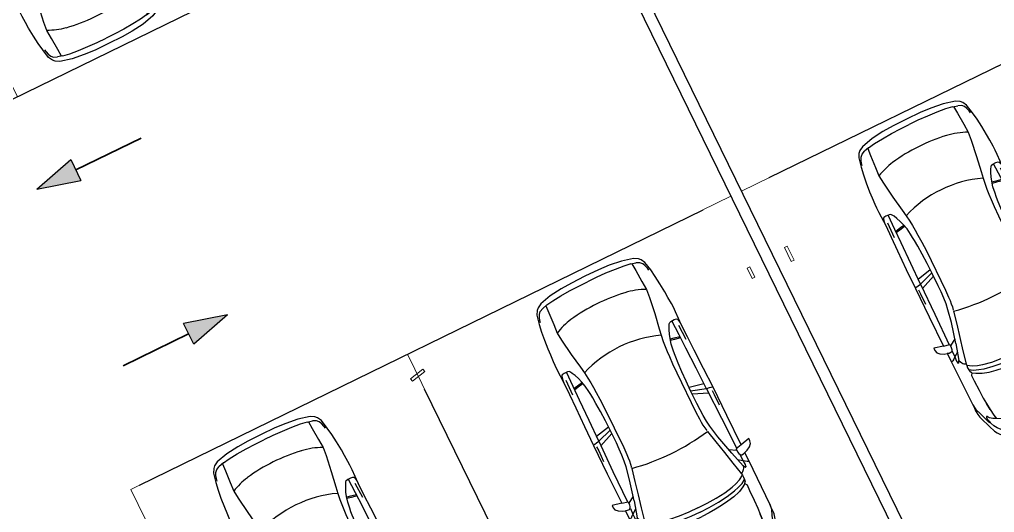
# Model space of a CAD drawing. Header units: metres. Extents: x 7511783 to 7512372, y 4692307 to 4692611.
# Drawn here: x 7511805.75 to 7511818.34, y 4692514.71 to 4692521.08 of the extents above; entities that cross this region are included whole.
import ezdxf

# ---------------------------------------------------------------- set-up
doc = ezdxf.new("R2010")
doc.units = ezdxf.units.M
doc.linetypes.add('Long Dashed', pattern=[793.7499761581423, 476.2499928474427, -317.4999833106997])
doc.layers.get('0').update_dxf_attribs({"lineweight": 0})
for name, color, linetype, lineweight in [('A - Muret', 7, 'Continuous', 0), ('A - Muret_Pen_No__7', 7, 'Continuous', 0), ('A - Pllaka Themel', 7, 'Continuous', 0), ('A - Pllaka Themel_Pen_No__42', 8, 'Continuous', 0), ('A - Shtyllat', 7, 'Continuous', 0), ('A - Shtyllat_Pen_No__1', 7, 'Continuous', 0), ('A -Polyline', 7, 'Continuous', 0), ('A -Polyline_Pen_No__42', 8, 'Continuous', 0), ('ARCHICAD Doors_Pen_No__42', 8, 'Continuous', 0), ('Interior - Furniture _Pen_No__42', 8, 'Continuous', 0)]:
    doc.layers.add(name, color=color, linetype=linetype, lineweight=lineweight)
for name, color, linetype, lineweight, true_color in [('A - Muret_Pen_No__102', 7, 'Continuous', 0, 0xcccccc), ('A -Polyline_Pen_No__48', 7, 'Continuous', 0, 0xa80f02), ('A -Polyline_Pen_No__8', 7, 'Continuous', 0, 0xa80f02)]:
    doc.layers.add(name, color=color, linetype=linetype, lineweight=lineweight, true_color=true_color)

# ---------------------------------------------------------------- blocks, each defined once
blk = doc.blocks.new('Slab_1', base_point=(-1850.000000000003, -20500.83600967443))
at = {"layer": 'A - Pllaka Themel_Pen_No__42', "color": 8, "linetype": 'Continuous', "lineweight": 25, "flags": 128}
blk.add_lwpolyline([(-1850.000000000003, -20500.83600967443), (27400.0000000007, -20500.83534970144), (27400.0000000007, 1500), (-1000, 1500), (-999.9999999999993, -8550.830745419273), (-1850.000000000002, -8550.830745419273)], close=True, dxfattribs=at)
blk = doc.blocks.new('Slab_2', base_point=(27550, -20500.83535421408))
at = {"layer": 'A - Pllaka Themel_Pen_No__42', "color": 8, "linetype": 'Continuous', "lineweight": 25, "flags": 128}
blk.add_lwpolyline([(27550, -20500.83535421408), (52100, -20500.83535421408), (52100, 1500), (27550, 1500)], close=True, dxfattribs=at)
blk = doc.blocks.new('Door 22')
at = {"layer": 'ARCHICAD Doors_Pen_No__42', "color": 8, "linetype": 'Continuous', "lineweight": 25}
for p, q in [((-260.3921784050518, 393.9747868736185), (-237.4491209510099, 426.7408686451782)), ((349.0569425459581, -32.76608177155968), (-260.3921784050518, 393.9747868736185)), ((-237.4491209510099, 426.7408686451782), (371.9999999999999, 0)), ((-387, 23.99999999999998), (-437, 23.99999999999998)), ((-437, 23.99999999999998), (-437, 4.99999999999999)), ((-437, 4.99999999999999), (-387, 4.99999999999999)), ((-400, 4.99999999999999), (-437.0000000000001, 4.99999999999999)), ((-400, 4.99999999999999), (-437.0000000000001, 4.99999999999999)), ((-375, 4.99999999999999), (-400, 4.99999999999999)), ((-400, 4.99999999999999), (-400, 0)), ((-400, 0), (-400, 4.99999999999999)), ((-400, 0), (-400, 4.99999999999999)), ((-400, 0), (-375, 0)), ((-372.0000000000001, 0), (-400, 0)), ((-400, 0), (-400, -115)), ((-400, -115), (-400, 0)), ((-400, -115), (-400, 0)), ((-387, 4.99999999999999), (-387, 23.99999999999998)), ((-375, 0), (-375, 4.99999999999999)), ((-372.0000000000001, -40), (-372.0000000000001, 0)), ((371.9999999999999, 0), (349.0569425459581, -32.76608177155968)), ((400, 0), (372.0000000000001, 0)), ((372.0000000000001, 0), (372.0000000000001, -40)), ((400, 4.99999999999999), (375, 4.99999999999999)), ((375, 4.99999999999999), (375, 0)), ((375, 0), (400, 0)), ((437, 23.99999999999998), (387, 23.99999999999998)), ((387, 23.99999999999998), (387, 4.99999999999999)), ((387, 4.99999999999999), (437, 4.99999999999999)), ((400, 0), (400, 4.99999999999999)), ((400, 0), (400, 4.99999999999999)), ((400, 0), (400, 4.99999999999999)), ((400, 4.99999999999999), (437.0000000000001, 4.99999999999999)), ((400, 4.99999999999999), (437.0000000000001, 4.99999999999999)), ((400, -115), (400, 0)), ((400, -115), (400, 0)), ((400, -115), (400, 0)), ((437, 4.99999999999999), (437, 23.99999999999998)), ((-387, -115), (-437, -115)), ((-437, -115), (-437, -134)), ((-400, -115), (-437.0000000000001, -115)), ((-400, -115), (-437.0000000000001, -115)), ((-400, -115), (-360.0000000000001, -115)), ((-387, -134), (-387, -115)), ((-360.0000000000001, -40), (-372.0000000000001, -40)), ((-360.0000000000001, -115), (-360.0000000000001, -40)), ((372.0000000000001, -40), (360.0000000000001, -40)), ((360.0000000000001, -40), (360.0000000000001, -115)), ((360.0000000000001, -115), (400, -115)), ((437, -115), (387, -115)), ((387, -115), (387, -134)), ((400, -115), (437.0000000000001, -115)), ((400, -115), (437.0000000000001, -115)), ((437, -134), (437, -115)), ((-437, -134), (-387, -134)), ((387, -134), (437, -134))]:
    blk.add_line(p, q, dxfattribs=at)
blk.add_arc((371.9999999999999, 0), 744, 145, 180, dxfattribs=at)
blk = doc.blocks.new('Wall_4', base_point=(27550, -16800.83534970144))
at = {"layer": 'A - Muret_Pen_No__102', "linetype": 'Continuous', "lineweight": 0, "true_color": 0xcccccc}
for points in [[(27950.0000290573, -16800.83525542941), (27950.0000290573, -16920.83534970144), (31580.00002665214, -16920.83534970144), (31580.00002665214, -16800.83540369611)], [(32379.99996322105, -16800.8354275801), (32379.99996322105, -16920.83534970144), (32704.07968786086, -16920.83534970144), (32704.07968786086, -16800.83534532561)], [(33504.07968961485, -16800.8353220227), (33504.07968961485, -16920.83534970144), (36983.86845462135, -16920.83534970144), (36983.86845462135, -16800.8353220227)], [(37900, -16800.83525651832), (37783.8684644679, -16800.8353220227), (37783.8684644679, -16920.83534970144), (37900, -16920.83534970144)]]:
    blk.add_hatch(color=254, dxfattribs=at).paths.add_polyline_path(points)
at = {"layer": 'A - Muret_Pen_No__7', "color": 7, "linetype": 'Continuous', "lineweight": 35}
for p, q in [((31580, -16800.83534970144), (31542.99999999999, -16800.83534970144)), ((31580, -16800.83534970144), (31580, -16915.83534970144)), ((32380, -16800.83534970144), (32416.99999999999, -16800.83534970144)), ((32380, -16800.83534970144), (32380, -16915.83534970144)), ((32704.07964977754, -16800.83534970144), (32667.07964977754, -16800.83534970144)), ((32704.07964977754, -16800.83534970144), (32704.07964977754, -16915.83534970144)), ((33504.07964977754, -16800.83534970144), (33541.07964977754, -16800.83534970144)), ((33504.07964977754, -16800.83534970144), (33504.07964977754, -16915.83534970144)), ((36983.86847167338, -16800.83534970144), (36946.86847167338, -16800.83534970144)), ((36983.86847167338, -16800.83534970144), (36983.86847167338, -16915.83534970144)), ((37783.86847167338, -16800.83534970144), (37820.86847167338, -16800.83534970144)), ((37783.86847167338, -16800.83534970144), (37783.86847167338, -16915.83534970144)), ((31580, -16920.83534970144), (31542.99999999999, -16920.83534970144)), ((31580, -16915.83534970144), (31580, -16920.83534970144)), ((32380, -16915.83534970144), (32380, -16920.83534970144)), ((32380, -16920.83534970144), (32416.99999999999, -16920.83534970144)), ((32704.07964977754, -16920.83534970144), (32667.07964977754, -16920.83534970144)), ((32704.07964977754, -16915.83534970144), (32704.07964977754, -16920.83534970144)), ((33504.07964977754, -16915.83534970144), (33504.07964977754, -16920.83534970144)), ((33504.07964977754, -16920.83534970144), (33541.07964977754, -16920.83534970144)), ((36983.86847167338, -16920.83534970144), (36946.86847167338, -16920.83534970144)), ((36983.86847167338, -16915.83534970144), (36983.86847167338, -16920.83534970144)), ((37783.86847167338, -16915.83534970144), (37783.86847167338, -16920.83534970144)), ((37783.86847167338, -16920.83534970144), (37820.86847167338, -16920.83534970144))]:
    blk.add_line(p, q, dxfattribs=at)
at = {"layer": 'A - Muret_Pen_No__7', "color": 7, "linetype": 'Continuous', "lineweight": 35, "flags": 128}
for points in [[(31579.99994188542, -16800.83534970144), (27950.0000290573, -16800.83534970144)], [(32704.07970191689, -16800.83534970144), (32380, -16800.83534970144)], [(36983.86842858164, -16800.83534970144), (33504.07960580431, -16800.83534970144)], [(37900, -16800.83534970144), (37783.86848669623, -16800.83534970144)], [(27950.0000290573, -16920.83534970144), (31579.99994188542, -16920.83534970144)], [(32380, -16920.83534970144), (32480, -16920.83534970144)], [(32599.99999999999, -16920.83534970144), (32704.07970191689, -16920.83534970144)], [(33504.07960580431, -16920.83534970144), (35189.99999999999, -16920.83534970144)], [(35309.99999999999, -16920.83534970144), (36983.86842858164, -16920.83534970144)], [(37783.86848669623, -16920.83534970144), (37900, -16920.83534970144)]]:
    blk.add_lwpolyline(points, dxfattribs=at)
at = {"layer": 'ARCHICAD Doors_Pen_No__42', "color": 8, "linetype": 'Continuous', "lineweight": 25, "xscale": -1, "zscale": 1000, "rotation": 180}
for p in [(31979.99999999999, -16915.83534970144), (37383.86847167338, -16915.83534970144)]:
    blk.add_blockref('Door 22', p, dxfattribs=at)
at = {"layer": 'ARCHICAD Doors_Pen_No__42', "color": 8, "linetype": 'Continuous', "lineweight": 25, "zscale": 1000, "rotation": 180}
blk.add_blockref('Door 22', (33104.07964977754, -16915.83534970144), dxfattribs=at)
blk = doc.blocks.new('Column_22', base_point=(1682.500000000002, 14455))
at = {"layer": 'A - Shtyllat_Pen_No__1', "color": 7, "linetype": 'Continuous', "lineweight": 13, "flags": 128}
blk.add_lwpolyline([(1662.500000000002, 14380), (1702.500000000002, 14380), (1702.500000000002, 14530), (1662.500000000002, 14530)], close=True, dxfattribs=at)
blk = doc.blocks.new('Column_29', base_point=(2775.000000000002, 13759.91603487401))
at = {"layer": 'A - Shtyllat_Pen_No__1', "color": 7, "linetype": 'Continuous', "lineweight": 13, "flags": 128}
blk.add_lwpolyline([(2795.000000000002, 13659.91603487401), (2755.000000000002, 13659.91603487401), (2755.000000000002, 13859.91603487401), (2795.000000000002, 13859.91603487401)], close=True, dxfattribs=at)
blk = doc.blocks.new('Column_58', base_point=(6943.845032109079, 11981.02561069926))
at = {"layer": 'A - Shtyllat_Pen_No__1', "color": 7, "linetype": 'Continuous', "lineweight": 13, "flags": 128}
blk.add_lwpolyline([(7037.039968977286, 12022.43459211792), (7045.7976589946, 11983.40507936717), (6850.650095240871, 11939.6166292806), (6841.892405223557, 11978.64614203135)], close=True, dxfattribs=at)
blk = doc.blocks.new('Car 05 22')
at = {"layer": 'Interior - Furniture _Pen_No__42', "color": 8, "linetype": 'Continuous', "lineweight": 25}
for p, q in [((1961.117547741, 983.2211582230001), (1928.938242309, 983.2211582230001)), ((1928.938242309, 983.2211582230001), (1957.843908175, 858.0544967500001)), ((1996.903176747, 974.9060932166), (1961.117547741, 983.2211582230001)), ((2026.89661068, 945.007687052), (1996.903176747, 974.9060932166)), ((2054.5732194, 897.577022836), (2026.89661068, 945.007687052)), ((2067.91700908, 857.6794056350002), (2054.5732194, 897.577022836)), ((-706.3378894982, 775.7872218095), (-757.6903274910002, 747.022066986)), ((-585.227090103, 801.027979058), (-706.3378894982, 775.7872218095)), ((-664.8727541800001, 760.961322365), (-701.0941271610001, 743.2591195180001)), ((-626.571782751, 772.4860242179999), (-664.8727541800001, 760.961322365)), ((-594.8871138119998, 778.489558035), (-626.571782751, 772.4860242179999)), ((-483.1389679684001, 817.2581826864), (-585.227090103, 801.027979058)), ((-372.3345973750002, 830.2299334650002), (-483.1389679684001, 817.2581826864)), ((-251.752794228, 841.0437339470001), (-372.3345973750002, 830.2299334650002)), ((-168.2198443133, 844.6061713611999), (-251.752794228, 841.0437339470001)), ((-78.35772569479998, 850.6357850930001), (-168.2198443133, 844.6061713611999)), ((-24.036324899, 852.2918850640001), (-78.35772569479998, 850.6357850930001)), ((40.3182760438, 852.333685063), (-24.036324899, 852.2918850640001)), ((230.8030912739, 845.5192631063), (40.3182760438, 852.333685063)), ((124.560977278, 791.396786131), (129.0398444, 820.468777931)), ((125.693926866, 743.8968737240001), (124.560977278, 791.396786131)), ((327.3887276080001, 761.9208956260001), (125.394377448, 756.455747737)), ((129.0398444, 820.468777931), (138.8862428820001, 832.3883788069999)), ((138.8862428820001, 832.3883788069999), (165.168377873, 840.2758852750001)), ((165.168377873, 840.2758852750001), (194.733578306, 844.324685204)), ((194.733578306, 844.324685204), (230.803091274, 845.519263106)), ((210.873013229, 809.231738788), (418.0703055720001, 816.1926024380002)), ((400.0158099590001, 847.5968063790001), (230.8030912739, 845.5192631063)), ((521.950780327, 764.672895972), (327.3887276080001, 761.9208956260001)), ((355.2943663540001, 762.315609428), (339.1227247570001, 683.1192857359999)), ((373.4006373970001, 762.571715197), (357.2289958010001, 683.375391506)), ((590.7241636140001, 851.6786068920002), (400.0158099590001, 847.5968063790001)), ((813.6270094460001, 769.327996556), (521.950780327, 764.672895972)), ((856.5325990199999, 856.1697074550001), (590.7241636140001, 851.6786068920002)), ((1108.59023357, 773.98329714), (813.6270094460001, 769.327996556)), ((1129.8609284, 858.5331077519999), (856.5325990199999, 856.1697074550001)), ((1036.25651944, 772.8416796290002), (996.5002997029999, 578.7916468290002)), ((1041.96657906, 578.0240872360001), (1107.56627095, 773.967136299)), ((1173.32542975, 774.8950612010001), (1090.33970038, 577.8925306800002)), ((1115.14443198, 808.9482015290001), (1108.59023357, 773.98329714)), ((1108.59023357, 773.98329714), (1537.61805657, 780.0259473990001)), ((1119.51383092, 833.267204581), (1115.14443198, 808.9482015290001)), ((1120.16623076, 836.3248049650001), (1119.51383092, 833.267204581)), ((1120.69723063, 838.160005195), (1120.16623076, 836.3248049650001)), ((1129.8609284, 858.5331077519999), (1120.69723063, 838.160005195)), ((1536.1071561, 860.3802508980001), (1129.8609284, 858.5331077519999)), ((1162.63563846, 830.4777734580001), (1220.13025657, 829.0713745190002)), ((1220.13025657, 829.0713745190002), (1369.65750367, 831.4890726950001)), ((1957.843908175, 858.0544967500001), (1536.1071561, 860.3802508980001)), ((1537.61805657, 780.0256115210001), (1974.99295641, 786.0764425990001)), ((1939.15395607, 686.22492547), (1995.917261, 777.427813481)), ((1957.84390817, 858.0544967500001), (1977.22141076, 777.427813481)), ((1977.22141076, 777.427813481), (2019.59119012, 777.427813481)), ((2000.39650233, 701.5917706940002), (2213.53100788, 762.9814866290001)), ((2019.59119012, 777.427813481), (2044.48611622, 783.069509224)), ((2044.48611622, 783.069509224), (2063.35562216, 792.2740022800001)), ((2063.35562216, 792.2740022800001), (2070.42572439, 799.8521965630001)), ((2068.68333559, 787.696981005), (2065.39356605, 794.4584027669999)), ((2119.91703998, 857.4374531180001), (2067.91700908, 857.6794056350002)), ((2075.28112592, 835.6608695470001), (2067.91700908, 857.6794056350002)), ((2068.68333559, 787.696981005), (2148.02030692, 790.4828861469999)), ((2070.42572439, 799.8521965630001), (2075.2191259, 809.398389361)), ((2075.2191259, 809.398389361), (2075.28112592, 835.6608695470001)), ((2106.51930118, 732.1586113790001), (2148.02030692, 790.4828861469999)), ((2193.165590015, 856.4504063259001), (2119.91703998, 857.4374531180001)), ((2148.02030692, 790.4828861469999), (2166.81146925, 813.8145374840001)), ((2148.02030692, 790.4828861469999), (2205.61920777, 792.204186117)), ((2166.81146925, 813.8145374840001), (2182.27381684, 834.0818412380002)), ((2182.27381684, 834.0818412380002), (2193.16559002, 856.4504063260001)), ((2808.01466132, 852.5547640039999), (2193.165590015, 856.4504063259001)), ((2205.61920777, 792.204186117), (2227.21980808, 791.0038861380001)), ((2226.59190807, 769.8777067159999), (2213.53100788, 762.9814866290001)), ((2213.53100788, 762.9814866290001), (2238.34670825, 752.240186817)), ((2234.36910819, 773.9630864369999), (2226.59190807, 769.8828865080001)), ((2227.21980808, 791.0038861380001), (2232.61990816, 790.0299861550001)), ((2232.61990816, 790.0299861550001), (2237.93539134, 787.287122525)), ((2238.46067648, 776.864360243), (2234.36910819, 773.9630864369999)), ((2240.81890828, 784.0391862600001), (2237.93539134, 787.287122525)), ((2238.46067648, 776.864360243), (2240.85090828, 780.520986322)), ((2240.85090828, 780.520986322), (2240.81890828, 784.0391862600001)), ((2855.7113639, 852.6327640009999), (2808.01466132, 852.5547640039999)), ((2808.01466132, 852.5547640039999), (2876.86636504, 843.3172643940001)), ((2891.44016583, 852.528764005), (2855.7113639, 852.6327640009999)), ((2876.86636504, 843.3172643940001), (2954.16376923, 813.731165643)), ((2922.51356751, 852.0343640259999), (2891.44016583, 852.528764005)), ((2904.11849592, 832.8863289209999), (2905.06820589, 832.837990116)), ((2945.17226874, 849.4061641369999), (2922.51356751, 852.0343640259999)), ((2989.61447115, 839.6482645490003), (2945.17226874, 849.4061641369999)), ((2954.16376923, 813.731165643), (3075.78877375, 774.6896785450001)), ((3013.55027244, 833.064864827), (2989.61447115, 839.6482645490003)), ((3154.26138006, 782.5577669589999), (3013.55027244, 833.064864827)), ((3022.47491973, 758.305686711), (3023.66221975, 762.4851866380001)), ((3024.49924208, 753.7186598590001), (3022.47491973, 758.305686711)), ((3023.66221975, 762.4851866380001), (3034.64521991, 765.0503865930001)), ((3034.64521991, 765.0503865930001), (3046.93432009, 763.817386614)), ((3046.93432009, 763.817386614), (3060.9451203, 762.9292866300001)), ((3060.9451203, 762.9292866300001), (3089.85712072, 757.3861867269999)), ((3100.48402088, 763.1120866269999), (3075.78877375, 774.6896785450001)), ((3089.85712072, 757.3861867269999), (3108.43932099, 751.4304868319999)), ((3114.13862108, 753.311186799), (3100.48402088, 763.1120866269999)), ((3235.883818752, 747.6101556219), (3154.26138006, 782.5577669589999)), ((-815.0478655078001, 667.7598955197003), (-855.0523550635, 511.0116477078998)), ((-784.8200333720001, 721.8124613509999), (-815.0478655078001, 667.7598955197003)), ((-757.6903274910002, 747.022066986), (-784.8200333720001, 721.8124613509999)), ((-768.27197925, 602.2788720830002), (-750.5770825730001, 669.7773949330001)), ((-729.425104913, 716.3992494200002), (-750.5770825730001, 669.7773949330001)), ((-701.0941271610001, 743.2591195180001), (-729.425104913, 716.3992494200002)), ((-665.7281459970001, 623.9546285630003), (-500.877431885, 634.180288886)), ((-500.877431885, 634.180288886), (-383.0238853850001, 641.9613403830001)), ((-383.0238853850001, 641.9613403830001), (-274.2208861730001, 631.3184000780001)), ((-274.2208861730001, 631.3184000780001), (-56.40485420300001, 600.536895199)), ((132.4291391170001, 722.8048827370001), (125.693926866, 743.8968737240001)), ((146.670770152, 710.6062742990001), (132.4291391170001, 722.8048827370001)), ((171.252864179, 696.6287725440002), (146.670770152, 710.6062742990001)), ((212.566754139, 676.5412700230003), (171.252864179, 696.6287725440002)), ((266.3151410770001, 654.566867265), (212.566754139, 676.5412700230003)), ((319.490328155, 636.426864989), (266.3151410770001, 654.566867265)), ((392.7088835140001, 617.8124267930001), (319.490328155, 636.426864989)), ((339.1227247570001, 683.1192857359999), (329.5580559370001, 633.867334886)), ((357.2289958010001, 683.375391506), (346.76505809, 629.492778784)), ((1730.35620914, 633.8338533080002), (1562.00595611, 600.5964783840001)), ((2000.39650233, 701.5917706940002), (1730.35620914, 633.8338533080002)), ((1952.84760406, 621.338789111), (2122.04550654, 659.9572884350001)), ((2122.04550654, 659.9572884350001), (2293.79610906, 697.650987774)), ((2238.34670825, 752.240186817), (2258.53170854, 739.7174870370001)), ((2258.53170854, 739.7174870370001), (2269.0398087, 731.086787188)), ((2269.0398087, 731.086787188), (2278.83550884, 721.9650873480001)), ((2278.83550884, 721.9650873480001), (2293.79610906, 697.650987774)), ((2293.79610906, 697.650987774), (2317.1870094, 700.7385877199999)), ((2293.79610906, 697.6386630720001), (2293.79610906, 697.650987774)), ((2317.1870094, 700.7385877199999), (2345.74280982, 702.7498876850002)), ((2355.13419975, 639.912801441), (2317.1870094, 700.7385877199999)), ((2345.74280982, 702.7498876850002), (2378.92931031, 702.0184876970001)), ((2379.77420337, 575.387091212), (2355.13301598, 639.9159014410001)), ((2410.10490185, 649.1086815510001), (2378.92931031, 702.0184876970001)), ((2378.92931031, 702.0184876970001), (2410.57231077, 694.202887834)), ((2436.02871163, 583.2244924540001), (2410.10490185, 649.1086815510001)), ((2410.57231077, 694.202887834), (2410.58631694, 694.1782473540002)), ((2428.73881104, 681.706188053), (2410.57231077, 694.202887834)), ((2428.73881104, 681.706188053), (2457.25830016, 700.0355353230001)), ((2428.77597173, 681.7007453250001), (2428.73881104, 681.706188053)), ((2428.77597173, 681.7007453250001), (2456.66545813, 639.8418234830003)), ((2456.66545813, 639.8418234830003), (2487.23639187, 574.2621729599999)), ((2457.25830016, 700.0355353230001), (2535.4819126, 697.9905877680001)), ((2535.4226126, 697.9916562040003), (2673.21491462, 695.5089878119999)), ((2535.46586986, 697.9894090810001), (2535.4819126, 697.988971943)), ((2673.21491462, 695.5089878119999), (2787.200816290001, 691.4809878819999)), ((2787.200816290001, 691.4809878819999), (2868.41581748, 687.223087957)), ((2868.39588233, 687.2248867100001), (2959.72331881, 678.984388101)), ((2959.72331881, 678.984388101), (2868.41581748, 687.1969879569999)), ((2959.72331881, 678.984388101), (3047.2313201, 666.2002883250001)), ((3037.91041996, 743.452886971), (3024.49924208, 753.7186598590001)), ((3050.61522015, 730.6688871950001), (3037.91041996, 743.452886971)), ((3047.20992906, 666.2041971140002), (3100.00912087, 656.556188494)), ((3064.50712035, 714.6457874760001), (3050.61522015, 730.6688871950001)), ((3076.97452053, 697.807687771), (3064.50712035, 714.6457874760001)), ((3100.00912087, 656.556188494), (3076.97452053, 697.807687771)), ((3152.92075342, 553.873393456), (3100.00912087, 656.556188494)), ((3108.43932099, 751.4304868319999), (3122.8656212, 746.435986919)), ((3122.8656212, 746.435986919), (3114.13862108, 753.311186799)), ((3170.0706946, 726.5554905960001), (3122.8656212, 746.435986919)), ((3211.69204952, 701.0151137130001), (3170.0706946, 726.5554905960001)), ((3254.25934432, 663.1775183300001), (3211.69204952, 701.0151137130001)), ((3269.07948628, 728.3294692490001), (3235.883818752, 747.6101556219)), ((3301.86726379, 602.8090087200001), (3254.25934432, 663.1775183300001)), ((3298.56678787, 705.6390702070001), (3269.07948628, 728.3294692490001)), ((3337.33388997, 663.380671991), (3298.56678787, 705.6390702070001)), ((3374.49419199, 603.583974516), (3337.33388997, 663.380671991)), ((-855.0523550635, 511.0116477078998), (-874.6778528530002, 344.9579771100001)), ((-782.7621654889999, 510.0273763590001), (-794.5333543099999, 390.6265818930001)), ((-768.27197925, 602.2788720830002), (-782.764796709, 510.0106247469999)), ((-764.3441764490001, 617.261773195), (-665.7281459970001, 623.9546285630003)), ((-56.40485420300001, 600.536895199), (145.941775497, 566.5900898169999)), ((145.941775497, 566.5900898169999), (233.261172115, 552.312592089)), ((233.261172115, 552.312592089), (315.3092800730001, 541.359190513)), ((315.2936019620001, 541.3606176840001), (384.2945810830001, 535.0794906230002)), ((384.2815104790001, 535.0803623180001), (454.174320738, 530.4191213629999)), ((474.8166917820001, 607.105387857), (392.7088835140001, 617.8124267930001)), ((454.170282107, 530.4193907049998), (526.242583163, 526.2868907769998)), ((521.3449804749999, 601.6186871690002), (474.8166917820001, 607.105387857)), ((569.993568652, 596.838186569), (521.3449804749999, 601.6186871690002)), ((526.2331313149999, 526.287307384), (627.7018846490002, 521.814890855)), ((652.59274858, 590.9845858339999), (569.993568652, 596.838186569)), ((627.6985462070002, 521.8149872519999), (756.75876515, 518.0884218199999)), ((772.8388193580001, 584.9903850819999), (652.59274858, 590.9845858339999)), ((756.75876515, 518.0884218199999), (1322.62824821, 518.052230308)), ((907.266686691, 580.298084493), (772.8388193580001, 584.9903850819999)), ((1041.96657906, 578.0240872360001), (907.266686691, 580.298084493)), ((1227.79815085, 577.518695794), (1041.96657906, 578.0240872360001)), ((1316.09897866, 580.475793563), (1227.79815085, 577.518695794)), ((1403.02450604, 584.4121905939999), (1316.09897866, 580.475793563)), ((1322.62824821, 518.052230308), (1420.49779626, 521.6528908580001)), ((1483.8761315, 590.1361862749999), (1403.02450604, 584.4121905939999)), ((1420.49066257, 521.652523245), (1466.64156934, 524.030772681)), ((1466.62639694, 524.029990817), (1510.87647584, 527.594696836)), ((1562.00595611, 600.5964783840001), (1483.8761315, 590.1361862749999)), ((1510.85529759, 527.5929907539999), (1554.25309822, 533.0576906580002)), ((1554.25309822, 533.0576906580002), (1596.82961355, 540.969674969)), ((1597.28918852, 541.1774857889999), (1596.65116701, 540.8889849259999)), ((1610.72419049, 544.0665862469999), (1779.61280153, 581.7538898049999)), ((1779.61280153, 581.7538898049999), (1952.84760406, 621.338789111)), ((2397.33410595, 514.2584815219999), (2379.77250853, 575.3929912130001)), ((2419.31580918, 395.73626267), (2397.33316008, 514.2635815229999)), ((2453.63941421, 521.616582688), (2436.02871163, 583.2244924540001)), ((2477.61661773, 401.0764635800001), (2453.63941421, 521.616582688)), ((2487.23639187, 574.2621729599999), (2491.79934275, 562.0052962960002)), ((2491.79994982, 562.0052962960002), (2517.90263133, 477.034766618)), ((3189.62073735, 475.569766106), (3152.92075342, 553.873393456)), ((3301.86726379, 602.8090087200001), (3346.01551313, 501.42179807)), ((3418.40079436, 512.743978351), (3374.49419199, 603.583974516)), ((3457.47689648, 393.098483403), (3418.40079436, 512.743978351)), ((-794.5333543099999, 390.6265818930001), (-802.432846809, 258.715288008)), ((2433.73206705, 266.091642182), (2419.31580918, 395.73626267)), ((2493.88922012, 269.050242651), (2477.61661773, 401.0764635800001)), ((2517.90263133, 477.034766618), (2537.54372273, 384.081034151)), ((2537.54372273, 384.081034151), (2551.45611664, 285.6281997640001)), ((3199.39883308, 466.7584630290001), (3189.62073735, 475.569766106)), ((3220.69886845, 454.3885401880001), (3199.39883308, 466.7584630290001)), ((3256.10680826, 439.241753418), (3220.67662376, 454.401458713)), ((3288.39019413, 425.101248479), (3256.10680826, 439.241753418)), ((3319.36158057, 408.4128426500001), (3288.39019413, 425.101248479)), ((3353.46269085, 384.251283776), (3319.36158057, 408.4128426500001)), ((3328.30797666, 379.591332583), (3324.65427826, 377.297531782)), ((3338.46837221, 379.452332535), (3328.30797666, 379.591332583)), ((3363.6407612, 357.8117249760001), (3338.46837221, 379.452332535)), ((3346.01551313, 501.42179807), (3374.29746586, 419.557472908)), ((3377.18239213, 359.973484801), (3353.46269085, 384.251283776)), ((3391.09039087, 344.247647689), (3374.29746586, 419.557472908)), ((3468.34279707, 330.9338860280001), (3457.47689648, 393.098483403)), ((-874.6778528530002, 344.9579771100001), (-882.9440546450002, 194.680643518)), ((-802.432846809, 258.715288008), (-806.813142649, 124.936494209)), ((2441.61713002, 131.955220918), (2433.73181129, 266.093942182)), ((2503.10292147, 133.173421111), (2493.88922012, 269.050242651)), ((2551.45611664, 285.6281997640001), (2559.71041303, 193.693567653)), ((3321.23357975, 370.497229407), (3320.99727986, 362.132926485)), ((3320.99727986, 362.132926485), (3338.31527228, 276.8564967000001)), ((3324.65427826, 377.297531782), (3321.23357975, 370.497229407)), ((3338.31527228, 276.8564967000001), (3351.88296634, 172.661960307)), ((3396.66521323, 315.8049103040001), (3363.6407612, 357.8117249760001)), ((3391.09039087, 344.247647689), (3377.18239213, 359.973484801)), ((3408.0703938, 289.3779877820002), (3396.66521323, 315.8049103040001)), ((3408.0703938, 289.3779877820002), (3413.77629411, 267.259988716)), ((3413.77548775, 267.2641933500001), (3418.45445829, 242.866384828)), ((3474.4914974, 263.721088865), (3468.34279707, 330.9338860280001)), ((3478.33319761, 199.9171915590001), (3474.4914974, 263.721088865)), ((-882.9440546450002, 194.680643518), (-885.376707689, 0)), ((2444.0197128, -0.02730000432770001), (2441.61701245, 131.957220918)), ((2506.01959488, -3.859767548100002e-13), (2503.10292147, 133.173421111)), ((2559.71041303, 193.693567653), (2564.38081099, 101.185635342)), ((3351.88296634, 172.661960307), (3358.34376351, 75.87012649980001)), ((3418.45219437, 242.878189745), (3424.04489467, 200.723791525)), ((3424.04489467, 200.723791525), (3427.72848251, 152.023715234)), ((3432.36383112, 39.98011396419999), (3427.72848251, 152.023715234)), ((3479.35651311, 164.9481933352), (3478.33319761, 199.9171915590001)), ((3489.51959821, 164.9481933352), (3479.35651311, 164.9481933352)), ((3489.51959821, -164.9481933352), (3489.51959821, 164.9481933352)), ((-885.376707689, 0), (-882.9440546450002, -194.680643518)), ((-806.813142649, 124.936494209), (-808.0470753050001, 0)), ((-806.813142649, -124.936494209), (-808.0470753050001, 1.476718538480001e-13)), ((2444.0197128, 0.02730000432710001), (2441.61701245, -131.957220918)), ((2564.38081099, 101.185635342), (2566.01761027, -0.006100002130650002)), ((2564.38081099, -101.185635342), (2566.01761027, 0.006100002129970001)), ((3353.95786543, 27.8932505984), (3358.34376351, 75.87012649980001)), ((3353.95786543, 27.8932505984), (3353.95786543, -0.7649002671629999)), ((3353.95786543, -27.8932505984), (3353.95786543, 0.7649002671619999)), ((3370.89075802, 11.7411041009), (3370.32315827, -0.7649002671629999)), ((3370.89075802, -11.7411041009), (3370.32315827, 0.7649002671619999)), ((3372.49235732, 23.6550082622), (3370.89075802, 11.7411041009)), ((3376.26728506, 38.993950924), (3372.49235732, 23.6550082622)), ((3381.98685317, 46.5714162664), (3376.26728506, 38.993950924)), ((3386.21005132, 48.3522168884), (3381.98685317, 46.5714162664)), ((3386.21005132, 48.3522168884), (3394.28954778, 48.3522168884)), ((3398.51284593, 46.5714162664), (3394.28954778, 48.3522168884)), ((3404.23226311, 38.99375151340001), (3398.51284593, 46.5714162664)), ((3404.23226311, 38.99375151340001), (3408.00714178, 23.6550082622)), ((3408.00714178, 23.6550082622), (3409.76654101, 8.055102813469999)), ((3409.76654101, 8.055102813469999), (3409.76654101, -4.961309141290002e-13)), ((3431.76949509, 57.3729975776), (3431.76949509, 56.7710829698)), ((3432.04453126, -0.0109000038072), (3432.36383112, 39.98011396419999)), ((3432.04453126, 0.0109000038063), (3432.36383112, -39.98011396419999)), ((-802.432846809, -258.715288008), (-806.813142649, -124.936494209)), ((2506.01959488, -2.780368116010001e-13), (2503.10292147, -133.173421111)), ((2559.71041303, -193.693567653), (2564.38081099, -101.185635342)), ((3351.88296634, -172.661960307), (3358.34376351, -75.87012649980001)), ((3353.95786543, -27.8932505984), (3358.34376351, -75.87012649980001)), ((3372.49235732, -23.6550082622), (3370.89075802, -11.7411041009)), ((3376.26728506, -38.993950924), (3372.49235732, -23.6550082622)), ((3381.98685317, -46.5714162664), (3376.26728506, -38.993950924)), ((3386.21005132, -48.3522168884), (3381.98685317, -46.5714162664)), ((3386.21005132, -48.3522168884), (3394.28954778, -48.3522168884)), ((3398.51284593, -46.5714162664), (3394.28954778, -48.3522168884)), ((3404.23226311, -38.99375151340001), (3398.51284593, -46.5714162664)), ((3404.23226311, -38.99375151340001), (3408.00714178, -23.6550082622)), ((3408.00714178, -23.6550082622), (3409.76654101, -8.055102813469999)), ((3409.76654101, -8.055102813469999), (3409.76654101, -3.892295027780001e-13)), ((3432.36383112, -39.98011396419999), (3427.72848251, -152.023715234)), ((3431.76949509, -57.3729975776), (3431.76949509, -56.7710829698)), ((-882.9440546450002, -194.680643518), (-874.6778528530002, -344.9579771100001)), ((2441.61713002, -131.955220918), (2433.73181129, -266.093942182)), ((2503.10292147, -133.173421111), (2493.88922012, -269.050242651)), ((2551.45611664, -285.6281997640001), (2559.71041303, -193.693567653)), ((3338.31527228, -276.8564967000001), (3351.88296634, -172.661960307)), ((3413.77548775, -267.2641933500001), (3418.45445829, -242.866384828)), ((3418.45219437, -242.878189745), (3424.04489467, -200.723791525)), ((3424.04489467, -200.723791525), (3427.72848251, -152.023715234)), ((3474.4914974, -263.721088865), (3478.33319761, -199.9171915590001)), ((3478.33319761, -199.9171915590001), (3479.35651311, -164.9481933352)), ((3479.35651311, -164.9481933352), (3489.51959821, -164.9481933352)), ((-874.6778528530002, -344.9579771100001), (-855.0523550635, -511.0116477078998)), ((-794.5333543099999, -390.6265818930001), (-802.432846809, -258.715288008)), ((2433.73206705, -266.091642182), (2419.31580918, -395.73626267)), ((2493.88922012, -269.050242651), (2477.61661773, -401.0764635800001)), ((2537.54372273, -384.081034151), (2551.45611664, -285.6281997640001)), ((3320.99727986, -362.132926485), (3338.31527228, -276.8564967000001)), ((3321.23357975, -370.497229407), (3320.99727986, -362.132926485)), ((3324.65427826, -377.297531782), (3321.23357975, -370.497229407)), ((3328.30797666, -379.591332583), (3324.65427826, -377.297531782)), ((3363.6407612, -357.8117249760001), (3338.46837221, -379.452332535)), ((3377.18239213, -359.973484801), (3353.46269085, -384.251283776)), ((3396.66521323, -315.8049103040001), (3363.6407612, -357.8117249760001)), ((3391.09039087, -344.247647689), (3374.29746586, -419.557472908)), ((3391.09039087, -344.247647689), (3377.18239213, -359.973484801)), ((3408.0703938, -289.3779877820002), (3396.66521323, -315.8049103040001)), ((3408.0703938, -289.3779877820002), (3413.77629411, -267.259988716)), ((3457.47689648, -393.098483403), (3468.34279707, -330.9338860280001)), ((3468.34279707, -330.9338860280001), (3474.4914974, -263.721088865)), ((-782.7621654889999, -510.0273763590001), (-794.5333543099999, -390.6265818930001)), ((2419.31580918, -395.73626267), (2397.33316008, -514.2635815229999)), ((2477.61661773, -401.0764635800001), (2453.63941421, -521.616582688)), ((2491.79994982, -562.0052962960002), (2517.90263133, -477.034766618)), ((2517.90263133, -477.034766618), (2537.54372273, -384.081034151)), ((3189.62073735, -475.569766106), (3152.92075342, -553.873393456)), ((3199.39883308, -466.7584630290001), (3189.62073735, -475.569766106)), ((3220.69886845, -454.3885401880001), (3199.39883308, -466.7584630290001)), ((3256.10680826, -439.241753418), (3220.67662376, -454.401458713)), ((3288.39019413, -425.101248479), (3256.10680826, -439.241753418)), ((3319.36158057, -408.4128426500001), (3288.39019413, -425.101248479)), ((3301.86726379, -602.8090087200001), (3346.01551313, -501.42179807)), ((3353.46269085, -384.251283776), (3319.36158057, -408.4128426500001)), ((3338.46837221, -379.452332535), (3328.30797666, -379.591332583)), ((3346.01551313, -501.42179807), (3374.29746586, -419.557472908)), ((3418.40079436, -512.743978351), (3457.47689648, -393.098483403)), ((-855.0523550635, -511.0116477078998), (-815.0478655078001, -667.7598955197003)), ((-768.27197925, -602.2788720830002), (-782.764796709, -510.0106247469999)), ((-768.27197925, -602.2788720830002), (-750.5770825730001, -669.7773949330001)), ((-764.3441764490001, -617.261773195), (-665.7281459970001, -623.9546285630003)), ((-665.7281459970001, -623.9546285630003), (-500.877431885, -634.180288886)), ((-274.2208861730001, -631.3184000780001), (-56.40485420300001, -600.536895199)), ((-56.40485420300001, -600.536895199), (145.941775497, -566.5900898169999)), ((145.941775497, -566.5900898169999), (233.261172115, -552.312592089)), ((233.261172115, -552.312592089), (315.3092800730001, -541.359190513)), ((315.2936019620001, -541.3606176840001), (384.2945810830001, -535.0794906230002)), ((392.7088835140001, -617.8124267930001), (319.490328155, -636.426864989)), ((357.2289958010001, -683.375391506), (346.76505809, -629.492778784)), ((384.2815104790001, -535.0803623180001), (454.174320738, -530.4191213629999)), ((474.8166917820001, -607.105387857), (392.7088835140001, -617.8124267930001)), ((454.170282107, -530.4193907049998), (526.242583163, -526.2868907769998)), ((521.3449804749999, -601.6186871690002), (474.8166917820001, -607.105387857)), ((569.993568652, -596.838186569), (521.3449804749999, -601.6186871690002)), ((526.2331313149999, -526.287307384), (627.7018846490002, -521.814890855)), ((652.59274858, -590.9845858339999), (569.993568652, -596.838186569)), ((627.6985462070002, -521.8149872519999), (756.75876515, -518.0884218199999)), ((772.8388193580001, -584.9903850819999), (652.59274858, -590.9845858339999)), ((756.75876515, -518.0884218199999), (1322.62824821, -518.052230308)), ((907.266686691, -580.298084493), (772.8388193580001, -584.9903850819999)), ((1041.96657906, -578.0240872360001), (907.266686691, -580.298084493)), ((1036.25651944, -772.8416796290002), (996.5002997029999, -578.7916468290002)), ((1227.79815085, -577.518695794), (1041.96657906, -578.0240872360001)), ((1041.96657906, -578.0240872360001), (1107.56627095, -773.967136299)), ((1173.32542975, -774.8950612010001), (1090.33970038, -577.8925306800002)), ((1316.09897866, -580.475793563), (1227.79815085, -577.518695794)), ((1403.02450604, -584.4121905939999), (1316.09897866, -580.475793563)), ((1322.62824821, -518.052230308), (1420.49779626, -521.6528908580001)), ((1483.8761315, -590.1361862749999), (1403.02450604, -584.4121905939999)), ((1420.49066257, -521.652523245), (1466.64156934, -524.030772681)), ((1466.62639694, -524.029990817), (1510.87647584, -527.594696836)), ((1562.00595611, -600.5964783840001), (1483.8761315, -590.1361862749999)), ((1510.85529759, -527.5929907539999), (1554.25309822, -533.0576906580002)), ((1554.25309822, -533.0576906580002), (1596.82961355, -540.969674969)), ((1730.35620914, -633.8338533080002), (1562.00595611, -600.5964783840001)), ((1597.28918852, -541.1774857889999), (1596.65116701, -540.8889849259999)), ((1610.72419049, -544.0665862469999), (1779.61280153, -581.7538898049999)), ((1779.61280153, -581.7538898049999), (1952.84760406, -621.338789111)), ((1952.84760406, -621.338789111), (2122.04550654, -659.9572884350001)), ((2379.77420337, -575.387091212), (2355.13301598, -639.9159014410001)), ((2397.33410595, -514.2584815219999), (2379.77250853, -575.3929912130001)), ((2436.02871163, -583.2244924540001), (2410.10490185, -649.1086815510001)), ((2453.63941421, -521.616582688), (2436.02871163, -583.2244924540001)), ((2456.66545813, -639.8418234830003), (2487.23639187, -574.2621729599999)), ((2487.23639187, -574.2621729599999), (2491.79934275, -562.0052962960002)), ((3152.92075342, -553.873393456), (3100.00912087, -656.556188494)), ((3301.86726379, -602.8090087200001), (3254.25934432, -663.1775183300001)), ((3337.33388997, -663.380671991), (3374.49419199, -603.583974516)), ((3374.49419199, -603.583974516), (3418.40079436, -512.743978351)), ((-815.0478655078001, -667.7598955197003), (-784.8200333720001, -721.8124613509999)), ((-784.8200333720001, -721.8124613509999), (-757.6903274910002, -747.022066986)), ((-757.6903274910002, -747.022066986), (-706.3378894982, -775.7872218095)), ((-729.425104913, -716.3992494200002), (-750.5770825730001, -669.7773949330001)), ((-701.0941271610001, -743.2591195180001), (-729.425104913, -716.3992494200002)), ((-664.8727541800001, -760.961322365), (-701.0941271610001, -743.2591195180001)), ((-500.877431885, -634.180288886), (-383.0238853850001, -641.9613403830001)), ((-383.0238853850001, -641.9613403830001), (-274.2208861730001, -631.3184000780001)), ((125.693926866, -743.8968737240001), (124.560977278, -791.396786131)), ((132.4291391170001, -722.8048827370001), (125.693926866, -743.8968737240001)), ((146.670770152, -710.6062742990001), (132.4291391170001, -722.8048827370001)), ((171.252864179, -696.6287725440002), (146.670770152, -710.6062742990001)), ((212.566754139, -676.5412700230003), (171.252864179, -696.6287725440002)), ((266.3151410770001, -654.566867265), (212.566754139, -676.5412700230003)), ((319.490328155, -636.426864989), (266.3151410770001, -654.566867265)), ((339.1227247570001, -683.1192857359999), (329.5580559370001, -633.867334886)), ((355.2943663540001, -762.315609428), (339.1227247570001, -683.1192857359999)), ((373.4006373970001, -762.571715197), (357.2289958010001, -683.375391506)), ((2000.39650233, -701.5917706940002), (1730.35620914, -633.8338533080002)), ((1939.15395607, -686.22492547), (1995.917261, -777.427813481)), ((2000.39650233, -701.5917706940002), (2213.53100788, -762.9814866290001)), ((2106.51930118, -732.1586113790001), (2148.02030692, -790.4828861469999)), ((2122.04550654, -659.9572884350001), (2293.79610906, -697.650987774)), ((2213.53100788, -762.9814866290001), (2238.34670825, -752.240186817)), ((2238.34670825, -752.240186817), (2258.53170854, -739.7174870370001)), ((2258.53170854, -739.7174870370001), (2269.0398087, -731.086787188)), ((2269.0398087, -731.086787188), (2278.83550884, -721.9650873480001)), ((2278.83550884, -721.9650873480001), (2293.79610906, -697.650987774)), ((2293.79610906, -697.6386630720001), (2293.79610906, -697.650987774)), ((2293.79610906, -697.650987774), (2317.1870094, -700.7385877199999)), ((2355.13419975, -639.912801441), (2317.1870094, -700.7385877199999)), ((2317.1870094, -700.7385877199999), (2345.74280982, -702.7498876850002)), ((2345.74280982, -702.7498876850002), (2378.92931031, -702.0184876970001)), ((2410.10490185, -649.1086815510001), (2378.92931031, -702.0184876970001)), ((2378.92931031, -702.0184876970001), (2410.57231077, -694.202887834)), ((2428.73881104, -681.706188053), (2410.57231077, -694.202887834)), ((2410.57231077, -694.202887834), (2410.58631694, -694.1782473540002)), ((2428.77597173, -681.7007453250001), (2428.73881104, -681.706188053)), ((2428.73881104, -681.706188053), (2457.25830016, -700.0355353230001)), ((2428.77597173, -681.7007453250001), (2456.66545813, -639.8418234830003)), ((2457.25830016, -700.0355353230001), (2535.4819126, -697.9905877680001)), ((2535.4226126, -697.9916562040003), (2673.21491462, -695.5089878119999)), ((2535.46586986, -697.9894090810001), (2535.4819126, -697.988971943)), ((2673.21491462, -695.5089878119999), (2787.200816290001, -691.4809878819999)), ((2787.200816290001, -691.4809878819999), (2868.41581748, -687.223087957)), ((2868.39588233, -687.2248867100001), (2959.72331881, -678.984388101)), ((2959.72331881, -678.984388101), (2868.41581748, -687.1969879569999)), ((2959.72331881, -678.984388101), (3047.2313201, -666.2002883250001)), ((3024.49924208, -753.7186598590001), (3022.47491973, -758.305686711)), ((3037.91041996, -743.452886971), (3024.49924208, -753.7186598590001)), ((3050.61522015, -730.6688871950001), (3037.91041996, -743.452886971)), ((3047.20992906, -666.2041971140002), (3100.00912087, -656.556188494)), ((3064.50712035, -714.6457874760001), (3050.61522015, -730.6688871950001)), ((3076.97452053, -697.807687771), (3064.50712035, -714.6457874760001)), ((3100.00912087, -656.556188494), (3076.97452053, -697.807687771)), ((3089.85712072, -757.3861867269999), (3108.43932099, -751.4304868319999)), ((3114.13862108, -753.311186799), (3100.48402088, -763.1120866269999)), ((3108.43932099, -751.4304868319999), (3122.8656212, -746.435986919)), ((3122.8656212, -746.435986919), (3114.13862108, -753.311186799)), ((3170.0706946, -726.5554905960001), (3122.8656212, -746.435986919)), ((3154.26138006, -782.5577669589999), (3235.883818752, -747.6101556219)), ((3211.69204952, -701.0151137130001), (3170.0706946, -726.5554905960001)), ((3254.25934432, -663.1775183300001), (3211.69204952, -701.0151137130001)), ((3235.883818752, -747.6101556219), (3269.07948628, -728.3294692490001)), ((3269.07948628, -728.3294692490001), (3298.56678787, -705.6390702070001)), ((3298.56678787, -705.6390702070001), (3337.33388997, -663.380671991)), ((-706.3378894982, -775.7872218095), (-585.227090103, -801.027979058)), ((-626.571782751, -772.4860242179999), (-664.8727541800001, -760.961322365)), ((-594.8871138119998, -778.489558035), (-626.571782751, -772.4860242179999)), ((-585.227090103, -801.027979058), (-483.149337101, -817.2569687829999)), ((-483.149337101, -817.2569687829999), (-372.3345973750002, -830.2299334650002)), ((-372.3345973750002, -830.2299334650002), (-251.752794228, -841.0437339470001)), ((-251.752794228, -841.0437339470001), (-168.2198443133, -844.6061713611999)), ((-168.2198443133, -844.6061713611999), (-78.35772569479998, -850.6357850930001)), ((-78.35772569479998, -850.6357850930001), (-24.036324899, -852.2918850640001)), ((-24.036324899, -852.2918850640001), (40.3182760438, -852.333685063)), ((40.3182760438, -852.333685063), (230.8030912739, -845.5192631063)), ((124.560977278, -791.396786131), (129.0398444, -820.468777931)), ((327.3887276080001, -761.9208956260001), (125.394377448, -756.455747737)), ((129.0398444, -820.468777931), (138.8862428820001, -832.3883788069999)), ((138.8862428820001, -832.3883788069999), (165.168377873, -840.2758852750001)), ((165.168377873, -840.2758852750001), (194.733578306, -844.324685204)), ((194.733578306, -844.324685204), (230.803091274, -845.519263106)), ((210.873013229, -809.231738788), (418.0703055720001, -816.1926024380002)), ((230.8030912739, -845.5192631063), (400.0158099590001, -847.5968063790001)), ((521.950780327, -764.672895972), (327.3887276080001, -761.9208956260001)), ((400.0158099590001, -847.5968063790001), (590.7241636140001, -851.6786068920002)), ((813.6270094460001, -769.327996556), (521.950780327, -764.672895972)), ((590.7241636140001, -851.6786068920002), (856.5325990199999, -856.1697074550001)), ((1108.59023357, -773.98329714), (813.6270094460001, -769.327996556)), ((856.5325990199999, -856.1697074550001), (1129.8609284, -858.5331077519999)), ((1108.59023357, -773.98329714), (1537.61805657, -780.0259473990001)), ((1115.14443198, -808.9482015290001), (1108.59023357, -773.98329714)), ((1119.51383092, -833.267204581), (1115.14443198, -808.9482015290001)), ((1120.16623076, -836.3248049650001), (1119.51383092, -833.267204581)), ((1120.69723063, -838.160005195), (1120.16623076, -836.3248049650001)), ((1129.8609284, -858.5331077519999), (1120.69723063, -838.160005195)), ((1129.8609284, -858.5331077519999), (1536.1071561, -860.3802508980001)), ((1162.63563846, -830.4777734580001), (1220.13025657, -829.0713745190002)), ((1220.13025657, -829.0713745190002), (1369.65750367, -831.4890726950001)), ((1536.1071561, -860.3802508980001), (1957.84390817, -858.0544967500001)), ((1537.61805657, -780.0256115210001), (1974.99295641, -786.0764425990001)), ((1957.84390817, -858.0544967500001), (1928.938242309, -983.2211582230001)), ((1957.84390817, -858.0544967500001), (1977.22141076, -777.427813481)), ((1977.22141076, -777.427813481), (2019.59119012, -777.427813481)), ((2019.59119012, -777.427813481), (2044.48611622, -783.069509224)), ((2044.48611622, -783.069509224), (2063.35562216, -792.2740022800001)), ((2054.5732194, -897.577022836), (2067.917009081, -857.6794056350002)), ((2063.35562216, -792.2740022800001), (2070.42572439, -799.8521965630001)), ((2068.68333559, -787.696981005), (2065.39356605, -794.4584027669999)), ((2075.28112592, -835.6608695470001), (2067.91700908, -857.6794056350002)), ((2067.917009081, -857.6794056350002), (2119.91703998, -857.4374531180001)), ((2068.68333559, -787.696981005), (2148.02030692, -790.4828861469999)), ((2070.42572439, -799.8521965630001), (2075.2191259, -809.398389361)), ((2075.2191259, -809.398389361), (2075.28112592, -835.6608695470001)), ((2119.91703998, -857.4374531180001), (2193.165590015, -856.4504063259001)), ((2148.02030692, -790.4828861469999), (2166.81146925, -813.8145374840001)), ((2148.02030692, -790.4828861469999), (2205.61920777, -792.204186117)), ((2166.81146925, -813.8145374840001), (2182.27381684, -834.0818412380002)), ((2182.27381684, -834.0818412380002), (2193.16559002, -856.4504063260001)), ((2193.165590015, -856.4504063259001), (2808.01466132, -852.5547640039999)), ((2205.61920777, -792.204186117), (2227.21980808, -791.0038861380001)), ((2226.59190807, -769.8777067159999), (2213.53100788, -762.9814866290001)), ((2234.36910819, -773.9630864369999), (2226.59190807, -769.8828865080001)), ((2227.21980808, -791.0038861380001), (2232.61990816, -790.0299861550001)), ((2232.61990816, -790.0299861550001), (2237.93539134, -787.287122525)), ((2238.46067648, -776.864360243), (2234.36910819, -773.9630864369999)), ((2240.81890828, -784.0391862600001), (2237.93539134, -787.287122525)), ((2238.46067648, -776.864360243), (2240.85090828, -780.520986322)), ((2240.85090828, -780.520986322), (2240.81890828, -784.0391862600001)), ((2808.01466132, -852.5547640039999), (2876.86636504, -843.3172643940001)), ((2808.01466132, -852.5547640039999), (2855.7113639, -852.6327640009999)), ((2855.7113639, -852.6327640009999), (2891.44016583, -852.528764005)), ((2876.86636504, -843.3172643940001), (2954.16376923, -813.731165643)), ((2891.44016583, -852.528764005), (2922.51356751, -852.0343640259999)), ((2922.51356751, -852.0343640259999), (2945.17226874, -849.4061641369999)), ((2945.17226874, -849.4061641369999), (2989.61447115, -839.6482645490003)), ((2954.16376923, -813.731165643), (3075.78877375, -774.6896785450001)), ((2989.61447115, -839.6482645490003), (3013.55027244, -833.064864827)), ((3013.55027244, -833.064864827), (3154.26138006, -782.5577669589999)), ((3022.47491973, -758.305686711), (3023.66221975, -762.4851866380001)), ((3023.66221975, -762.4851866380001), (3034.64521991, -765.0503865930001)), ((3034.64521991, -765.0503865930001), (3046.93432009, -763.817386614)), ((3046.93432009, -763.817386614), (3060.9451203, -762.9292866300001)), ((3060.9451203, -762.9292866300001), (3089.85712072, -757.3861867269999)), ((3100.48402088, -763.1120866269999), (3075.78877375, -774.6896785450001)), ((1928.938242309, -983.2211582230001), (1961.117547741, -983.2211582230001)), ((1961.117547741, -983.2211582230001), (1996.903176747, -974.9060932166)), ((1996.903176747, -974.9060932166), (2026.89661068, -945.007687052)), ((2026.89661068, -945.007687052), (2054.5732194, -897.577022836))]:
    blk.add_line(p, q, dxfattribs=at)
for centre, radius, start, end in [((492.8743121958001, 217.6762888661), 973.2499460396, 154.1544541405, 170.9117329646), ((1649.811844864, 0), 1520.416064058, 158.6992078, 201.3007921999999), ((-1245.217819199, 0), 2907.303426369, 349.2141992177, 10.78580078235001), ((1856.361619248, -1.736472437242), 2353.963924674, 170.8803955853, 189.9222862500999), ((492.8743121958001, -217.6762888661), 973.2499460396, 191.230533967, 205.8455458595)]:
    blk.add_arc(centre, radius, start, end, dxfattribs=at)
blk = doc.blocks.new('Polyline_3', base_point=(20887.10587032432, -7380.512641548444))
at = {"layer": 'A -Polyline_Pen_No__48', "linetype": 'Continuous', "lineweight": 25, "true_color": 0xa80f02}
blk.add_hatch(color=14, dxfattribs=at).paths.add_polyline_path([(19387.10587032432, -7380.512641548451), (19946.91337032432, -7530.512641548449), (19946.91337032432, -7230.512641548448)])
at = {"layer": 'A -Polyline_Pen_No__48', "color": 14, "linetype": 'Continuous', "lineweight": 25, "true_color": 0xa80f02}
for p, q in [((19387.10587032432, -7380.512641548451), (19946.91337032432, -7230.512641548448)), ((19946.91337032432, -7230.512641548448), (19946.91337032432, -7530.512641548449)), ((19387.10587032432, -7380.512641548451), (19946.91337032432, -7530.512641548449))]:
    blk.add_line(p, q, dxfattribs=at)
at = {"layer": 'A -Polyline_Pen_No__8', "color": 14, "linetype": 'Continuous', "lineweight": 35, "true_color": 0xa80f02, "flags": 128}
blk.add_lwpolyline([(20887.10587032432, -7380.512641548444), (19946.91337032432, -7380.512641548448)], dxfattribs=at)
blk = doc.blocks.new('Polyline_4', base_point=(19387.10587032436, -9921.926484050668))
at = {"layer": 'A -Polyline_Pen_No__48', "linetype": 'Continuous', "lineweight": 25, "true_color": 0xa80f02}
blk.add_hatch(color=14, dxfattribs=at).paths.add_polyline_path([(20887.10587032436, -9921.926484050638), (20327.29837032436, -9771.92648405065), (20327.29837032436, -10071.92648405065)])
at = {"layer": 'A -Polyline_Pen_No__48', "color": 14, "linetype": 'Continuous', "lineweight": 25, "true_color": 0xa80f02}
for p, q in [((20887.10587032436, -9921.926484050638), (20327.29837032436, -9771.92648405065)), ((20327.29837032436, -10071.92648405065), (20327.29837032436, -9771.92648405065)), ((20887.10587032436, -9921.926484050638), (20327.29837032436, -10071.92648405065))]:
    blk.add_line(p, q, dxfattribs=at)
at = {"layer": 'A -Polyline_Pen_No__8', "color": 14, "linetype": 'Continuous', "lineweight": 35, "true_color": 0xa80f02, "flags": 128}
blk.add_lwpolyline([(19387.10587032436, -9921.926484050668), (20327.29837032436, -9921.92648405065)], dxfattribs=at)

msp = doc.modelspace()

# ---------------------------------------------------------------- linework, layer by layer
for points in [[(7511834.848596749, 4692534.314031167), (7511812.79183961, 4692523.534329663), (7511815.07548519, 4692518.861675605), (7511819.612618533, 4692521.079088746), (7511824.374362437, 4692523.406274814), (7511837.132242329, 4692529.64137711), (7511834.848596749, 4692534.314031167)], [(7511805.726939009, 4692520.081531993), (7511808.479316829, 4692521.42668945), (7511805.756948221, 4692526.997031375), (7511803.0045704, 4692525.651873918), (7511805.726939009, 4692520.081531993)], [(7511814.940718854, 4692518.795811849), (7511807.191654527, 4692515.008645863), (7511808.607725294, 4692512.111169619), (7511806.855762871, 4692511.254940762), (7511808.776787491, 4692507.324259242), (7511805.767005966, 4692505.85330201), (7511803.450798807, 4692510.592581552), (7511801.878524876, 4692509.824171057), (7511800.857636956, 4692511.913048651), (7511798.858602958, 4692510.936069594), (7511802.195699201, 4692504.107910081), (7511797.757394506, 4692501.938797029), (7511794.420298262, 4692508.766956542), (7511790.548012194, 4692506.874471273), (7511788.264366306, 4692511.547125959), (7511812.657073273, 4692523.468465906), (7511814.940718854, 4692518.795811849)], [(7511819.612618533, 4692521.079088746), (7511815.07548519, 4692518.861675605), (7511818.412580579, 4692512.033517843), (7511822.94971392, 4692514.250930983), (7511819.612618533, 4692521.079088746)], [(7511814.940718854, 4692518.795811849), (7511810.76296241, 4692516.754035393), (7511814.100057798, 4692509.92587763), (7511818.277814241, 4692511.967654086), (7511814.940718854, 4692518.795811849)], [(7511810.76296241, 4692516.754035393), (7511807.191654527, 4692515.008645863), (7511808.607725294, 4692512.111169619), (7511806.855762871, 4692511.254940762), (7511808.776787491, 4692507.324259242), (7511814.100057798, 4692509.92587763), (7511810.76296241, 4692516.754035393)]]:
    msp.add_lwpolyline(points, close=True)
at = {"layer": 'A -Polyline_Pen_No__42', "color": 8, "linetype": 'Long Dashed', "lineweight": 25}
for points in [[(7511815.434862089, 4692519.03731229), (7511824.374362437, 4692523.406274814)], [(7511788.399132632, 4692511.61298971), (7511812.297696374, 4692523.292829222)], [(7511807.303959807, 4692515.063532327), (7511814.581341956, 4692518.620175164)]]:
    msp.add_lwpolyline(points, dxfattribs=at)
at = {"layer": 'A -Polyline_Pen_No__42', "color": 8, "linetype": 'Continuous', "lineweight": 25}
msp.add_lwpolyline([(7511813.134055761, 4692511.902451129), (7511810.982508712, 4692516.304813356)], dxfattribs=at)

# ---------------------------------------------------------------- block references
at = {"layer": 'A - Muret', "color": 7, "lineweight": 35, "xscale": 0.001, "yscale": 0.001, "zscale": 0.001, "rotation": 26.04594307934832}
msp.add_blockref('Wall_4', (7511817.446578542, 4692514.010091342), dxfattribs=at)
at = {"layer": 'A - Pllaka Themel', "color": 8, "linetype": 'Continuous', "lineweight": 25, "xscale": 0.001, "yscale": 0.001, "zscale": 0.001, "rotation": 26.04594307934832}
for name, p in [('Slab_2', (7511819.071217874, 4692510.685855027)), ('Slab_1', (7511792.65701613, 4692497.776558136))]:
    msp.add_blockref(name, p, dxfattribs=at)
at = {"layer": 'A - Shtyllat', "color": 7, "lineweight": 35, "xscale": 0.001, "yscale": 0.001, "zscale": 0.001, "rotation": 26.04594307934832}
for name, p in [('Column_29', (7511815.694265351, 4692518.051051701)), ('Column_22', (7511815.200122116, 4692517.80955126)), ('Column_58', (7511810.89469037, 4692516.484501805))]:
    msp.add_blockref(name, p, dxfattribs=at)
at = {"layer": 'A -Polyline', "color": 14, "linetype": 'Continuous', "lineweight": 35, "true_color": 0xa80f02, "xscale": 0.001, "yscale": 0.001, "zscale": 0.001, "rotation": 26.04594307934832}
for name, p in [('Polyline_3', (7511807.323967359, 4692519.54808565)), ('Polyline_4', (7511807.092217742, 4692516.606134523))]:
    msp.add_blockref(name, p, dxfattribs=at)
at = {"layer": 'Interior - Furniture _Pen_No__42', "color": 8, "linetype": 'Continuous', "lineweight": 25, "yscale": 0.001, "rotation": 296.0459430793483}
for p, xscale in [((7511806.515144755, 4692521.563509632), -0.001), ((7511817.597034157, 4692518.997259771), 0.001), ((7511813.441738769, 4692516.966460608), 0.001), ((7511809.263982326, 4692514.924684152), 0.001)]:
    msp.add_blockref('Car 05 22', p, dxfattribs=dict(at, xscale=xscale))

doc.saveas('drawing.dxf')
